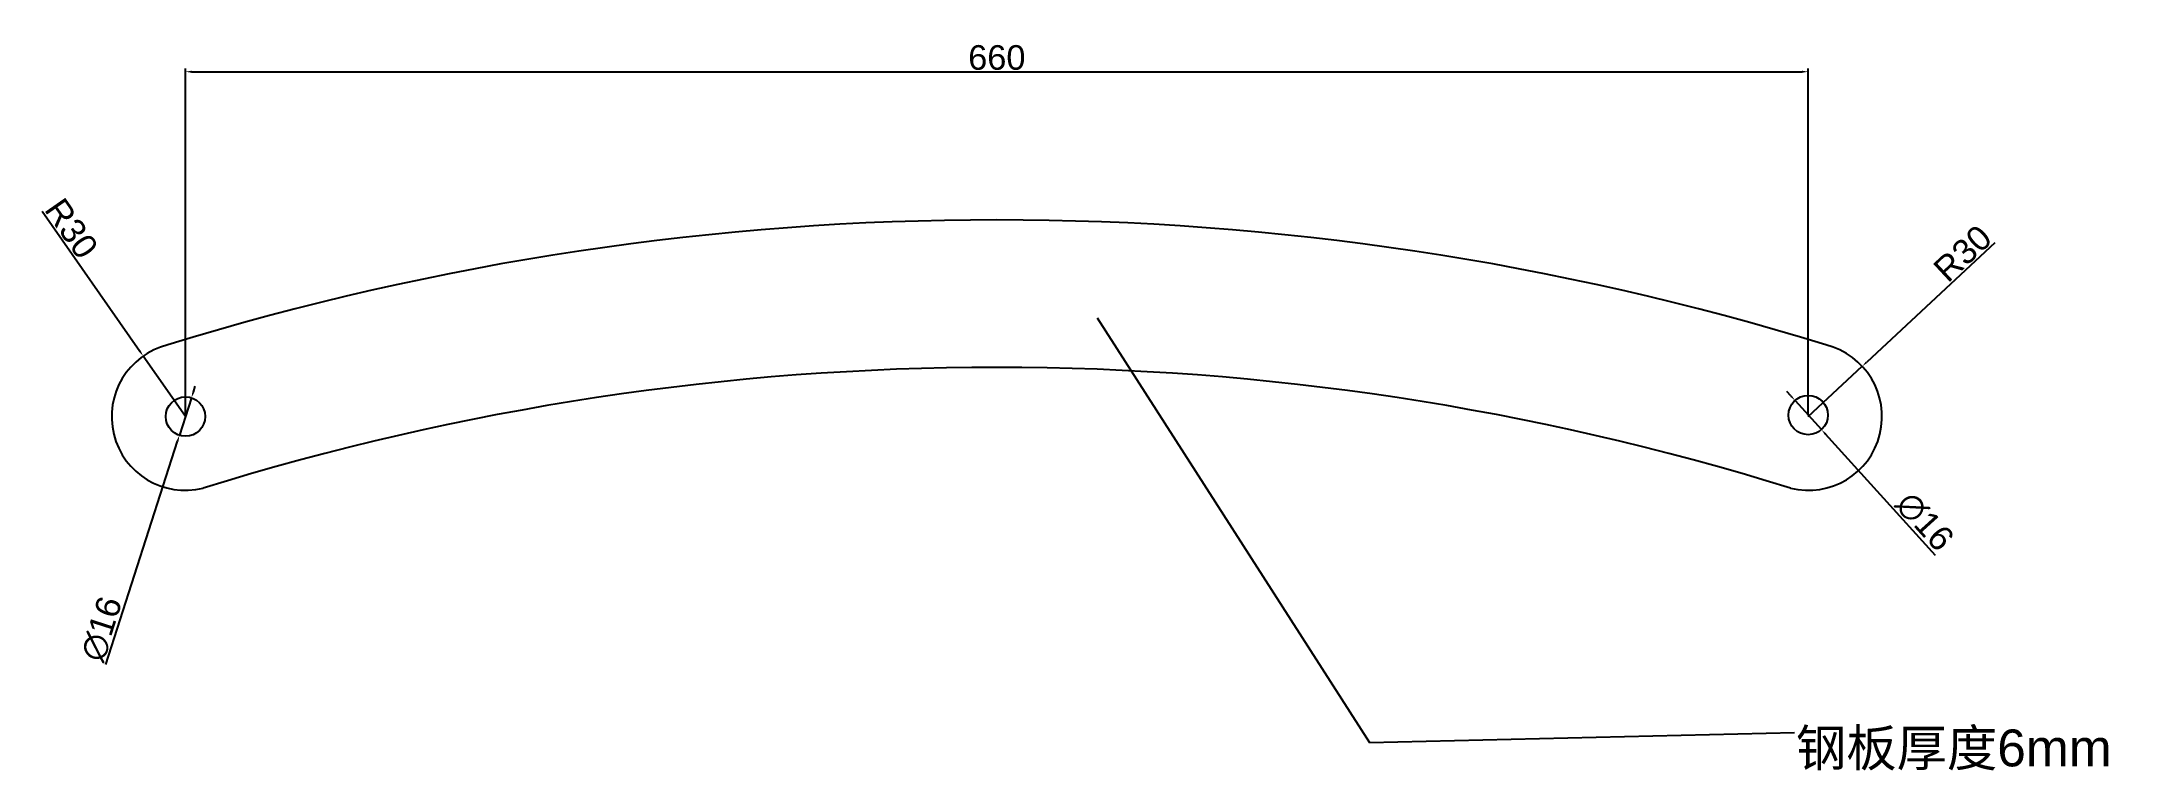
# Model space of a CAD drawing. Header units: millimetres. Extents: x -59 to 785, y -114 to 183.
import ezdxf

# ---------------------------------------------------------------- set-up
doc = ezdxf.new("R2010")
doc.units = ezdxf.units.MM
doc.styles.get("Standard").update_dxf_attribs({"font": 'arial.ttf'})
doc.dimstyles.new('ISO-25', dxfattribs={"dimtxt": 2.5, "dimasz": 2.5, "dimexe": 1.25, "dimexo": 0.625, "dimtad": 1, "dimtxsty": 'Standard', "dimcen": 2.5, "dimadec": 0, "dimazin": 0, "dimtfac": 1, "dimtmove": 0, "dimatfit": 3, "dimfxl": 1, "dimarcsym": 0})

# ---------------------------------------------------------------- blocks, each defined once
blk = doc.blocks.new('*D1')
at = {"color": 0, "lineweight": -2, "transparency": 16777216}
for p, q in [((0, 30.62), (0, 171.52)), ((2.5, 170.27), (657.5, 170.27)), ((660, 30.62), (660, 171.52))]:
    blk.add_line(p, q, dxfattribs=at)
at = {"color": 0, "transparency": 16777216}
for points in [[(2.5, 170.69), (2.5, 169.85), (0, 170.27)], [(657.5, 170.69), (657.5, 169.85), (660, 170.27)]]:
    blk.add_solid(points, dxfattribs=at)
at = {"layer": 'Defpoints', "color": 0, "transparency": 16777216}
for p in [(660, 170.27), (0, 30), (660, 30)]:
    blk.add_point(p, dxfattribs=at)
at = {"color": 0, "transparency": 16777216, "insert": (330, 176), "char_height": 10, "attachment_point": 5}
blk.add_mtext('660', dxfattribs=at)
blk = doc.blocks.new('*D7')
at = {"color": 0, "lineweight": -2, "transparency": 16777216}
for p, q in [((652.95, 38.4), (651.27, 40.26)), ((654.63, 36.55), (665.37, 24.7)), ((711.82, -26.54), (667.05, 22.85))]:
    blk.add_line(p, q, dxfattribs=at)
at = {"color": 0, "transparency": 16777216}
for points in [[(653.26, 38.68), (652.64, 38.12), (654.63, 36.55)], [(667.36, 23.13), (666.74, 22.57), (665.37, 24.7)]]:
    blk.add_solid(points, dxfattribs=at)
at = {"layer": 'Defpoints', "color": 0, "transparency": 16777216}
for p in [(654.63, 36.55), (665.37, 24.7)]:
    blk.add_point(p, dxfattribs=at)
at = {"color": 0, "transparency": 16777216, "insert": (707.39, -12.7), "char_height": 10, "attachment_point": 5, "rotation": 312.19286}
blk.add_mtext('∅16', dxfattribs=at)
blk = doc.blocks.new('*D8')
at = {"color": 0, "lineweight": -2, "transparency": 16777216}
for p, q in [((3.22, 40), (3.98, 42.38)), ((2.45, 37.62), (-2.45, 22.38)), ((-32.42, -70.79), (-3.22, 20))]:
    blk.add_line(p, q, dxfattribs=at)
at = {"color": 0, "transparency": 16777216}
for points in [[(2.82, 40.12), (3.61, 39.87), (2.45, 37.62)], [(-3.61, 20.13), (-2.82, 19.88), (-2.45, 22.38)]]:
    blk.add_solid(points, dxfattribs=at)
at = {"layer": 'Defpoints', "color": 0, "transparency": 16777216}
for p in [(2.45, 37.62), (-2.45, 22.38)]:
    blk.add_point(p, dxfattribs=at)
at = {"color": 0, "transparency": 16777216, "insert": (-34.09, -56.36), "char_height": 10, "attachment_point": 5, "rotation": 72.16952}
blk.add_mtext('∅16', dxfattribs=at)
blk = doc.blocks.new('*D9')
at = {"color": 0, "lineweight": -2, "transparency": 16777216}
for p, q in [((735.91, 100.73), (683.78, 52.16)), ((660, 30), (681.95, 50.45))]:
    blk.add_line(p, q, dxfattribs=at)
at = {"color": 0, "transparency": 16777216}
blk.add_solid([(683.49, 52.46), (684.06, 51.85), (681.95, 50.45)], dxfattribs=at)
at = {"layer": 'Defpoints', "color": 0, "transparency": 16777216}
for p in [(681.95, 50.45), (660, 30)]:
    blk.add_point(p, dxfattribs=at)
at = {"color": 0, "transparency": 16777216, "insert": (722.81, 96.36), "char_height": 10, "attachment_point": 5, "rotation": 42.97647}
blk.add_mtext('R30', dxfattribs=at)
blk = doc.blocks.new('*D10')
at = {"color": 0, "lineweight": -2, "transparency": 16777216}
for p, q in [((-58.23, 113.53), (-18.59, 56.66)), ((0, 30), (-17.16, 54.61))]:
    blk.add_line(p, q, dxfattribs=at)
at = {"color": 0, "transparency": 16777216}
blk.add_solid([(-18.25, 56.9), (-18.93, 56.42), (-17.16, 54.61)], dxfattribs=at)
at = {"layer": 'Defpoints', "color": 0, "transparency": 16777216}
for p in [(-17.16, 54.61), (0, 30)]:
    blk.add_point(p, dxfattribs=at)
at = {"color": 0, "transparency": 16777216, "insert": (-46.35, 106.51), "char_height": 10, "attachment_point": 5, "rotation": 304.88296}
blk.add_mtext('R30', dxfattribs=at)

msp = doc.modelspace()

# ---------------------------------------------------------------- linework, layer by layer
at = {"color": 0}
for centre in [(0, 30), (660, 30.625)]:
    msp.add_circle(centre, 8, dxfattribs=at)
for centre, radius, start, end in [((330, -1032.856), 1142.856, 72.840427, 107.159573), ((0, 30), 30, 103.85, 283.85), ((660, 30), 30, 256.15, 76.15), ((330, -1035.184), 1085.184, 72.693804, 107.306196)]:
    msp.add_arc(centre, radius, start, end, dxfattribs=at)

# ---------------------------------------------------------------- texts
at = {"color": 3, "insert": (655.015, -97.268), "char_height": 15, "width": 170.41025, "attachment_point": 1}
msp.add_mtext('{\\fSimSun|b0|i0|c134|p2;钢板厚度}6mm', dxfattribs=at)

# ---------------------------------------------------------------- dimensions: what is measured, and where the dimension line sits
at = {"color": 3}
dim = msp.add_linear_dim(base=(660, 170.271), p1=(0, 30), p2=(660, 30), dimstyle='ISO-25', override={"dimtxt": 10}, dxfattribs=at)
dim.commit()
dim.dimension.update_dxf_attribs({"geometry": '*D1', "text_midpoint": (330, 176.002)})
for center, mpoint, picture, middle in [((0, 30), (-17.157, 54.61), '*D10', (-51.051, 103.226)), ((660, 30), (681.949, 50.451), '*D9', (726.723, 92.169))]:
    dim = msp.add_radius_dim(center=center, mpoint=mpoint, dimstyle='ISO-25', override={"dimtxt": 10}, dxfattribs=at)
    dim.commit()
    dim.dimension.update_dxf_attribs({"geometry": picture, "text_midpoint": middle, "dimtype": 164})
for p1, p2, picture, middle in [((2.45, 37.616), (-2.45, 22.384), '*D8', (-28.37, -58.201)), ((654.627, 36.552), (665.373, 24.698), '*D7', (702.936, -16.739))]:
    dim = msp.add_diameter_dim_2p(p1=p1, p2=p2, dimstyle='ISO-25', override={"dimtxt": 10}, dxfattribs=at)
    dim.commit()
    dim.dimension.update_dxf_attribs({"geometry": picture, "text_midpoint": middle, "dimtype": 163})

# ---------------------------------------------------------------- leaders
at = {"color": 3, "annotation_type": 0, "has_hookline": 1, "hookline_direction": 0, "text_width": 130.355}
msp.add_leader([(370.786, 70.17), (481.61, -102.501), (654.39, -98.518)], dimstyle='ISO-25', override={"dimgap": 0.625, "dimtad": 0}, dxfattribs=at)

doc.saveas('drawing.dxf')
